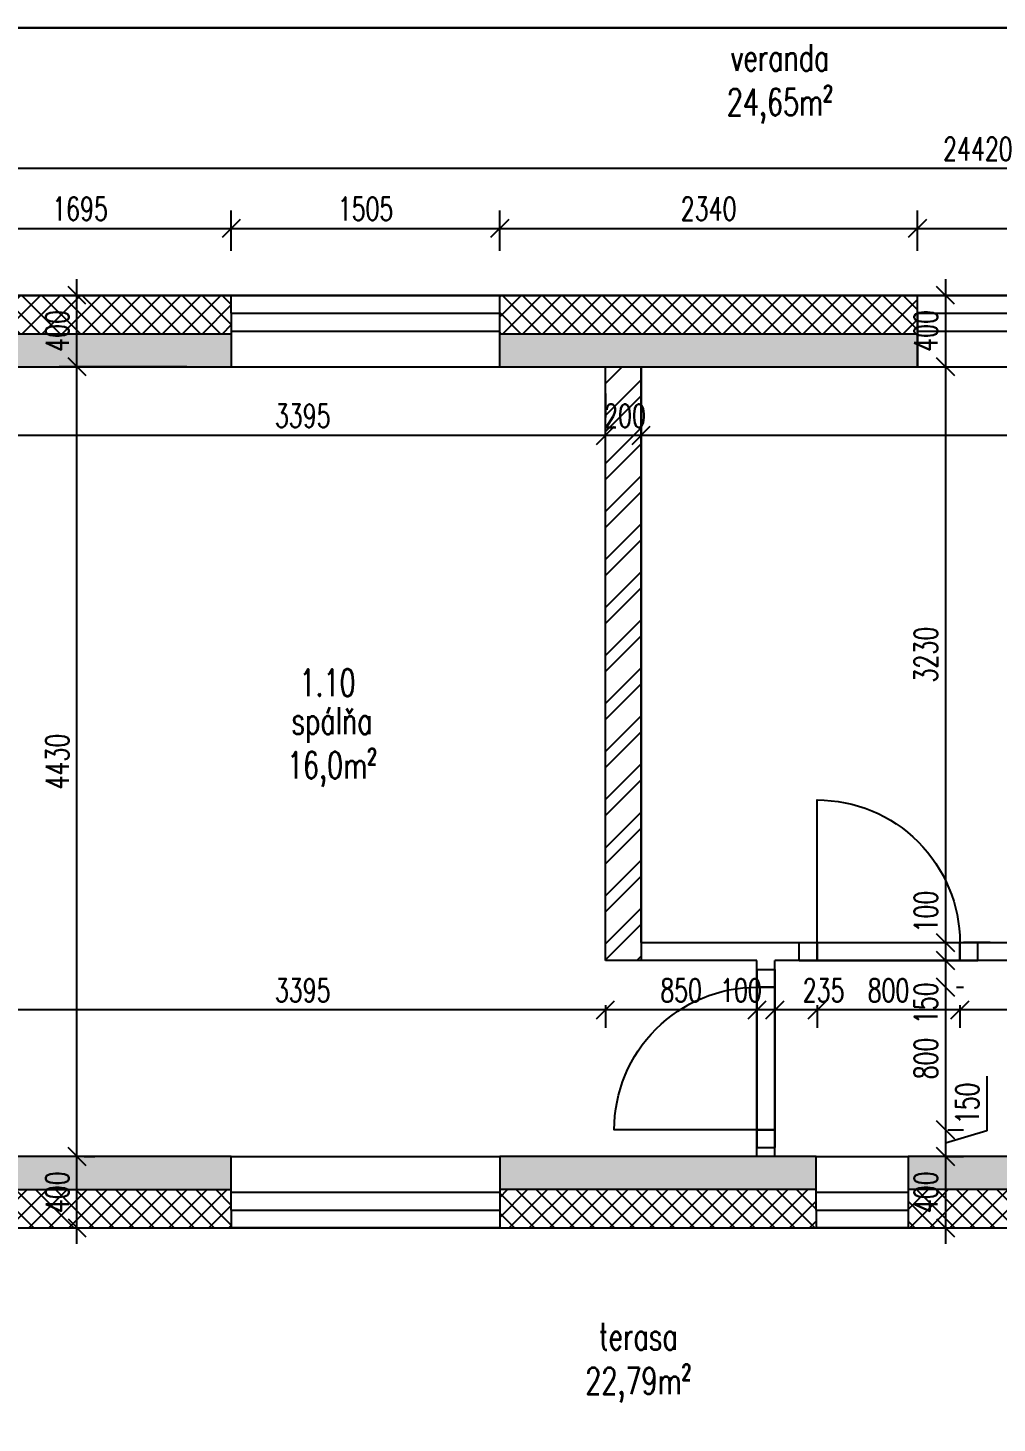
# Model space of a CAD drawing. Header units: millimetres. Extents: x 462666 to 1244237, y 2328025 to 3795663.
# Drawn here: x 1074188 to 1079621, y 2839626 to 2847452 of the extents above; entities that cross this region are included whole.
import ezdxf
from ezdxf.enums import TextEntityAlignment as Align

# ---------------------------------------------------------------- set-up
doc = ezdxf.new("R2010")
doc.units = ezdxf.units.MM
for name, color, linetype in [('DIM_100', 64, 'Continuous'), ('DVE_REZ', 1, 'Continuous'), ('KOTY', 96, 'Continuous'), ('MUR-POH', 64, 'Continuous'), ('MUR_POH', 64, 'Continuous'), ('MUR_REZ', 3, 'Continuous'), ('NAB_ZAR', 14, 'Continuous'), ('PLO_LIN', 6, 'Continuous'), ('POP_100', 8, 'Continuous'), ('SAN-POH', 151, 'Continuous')]:
    doc.layers.add(name, color=color, linetype=linetype)
doc.styles.add('ROMANS', font='arial.ttf', dxfattribs={"width": 0.85})
doc.styles.add('SIMPLEX', font='SIMPLEX.SHX', dxfattribs={"width": 0.7})
doc.dimstyles.new('PAJO1-studia', dxfattribs={"dimtxt": 160, "dimasz": 100, "dimexe": 100, "dimexo": 250, "dimgap": 45, "dimtad": 1, "dimdec": 0, "dimrnd": 5, "dimtxsty": 'ROMANS', "dimblk": 'OBLIQUE', "dimcen": 200, "dimdle": 90, "dimadec": 0, "dimazin": 0, "dimtfac": 1, "dimtdec": 0, "dimtmove": 1, "dimatfit": 3, "dimfxl": 1, "dimarcsym": 0})

# ---------------------------------------------------------------- blocks, each defined once
blk = doc.blocks.new('_OBLIQUE')
at = {"color": 0, "linetype": 'ByBlock'}
blk.add_line((-0.5, -0.5), (0.5, 0.5), dxfattribs=at)
blk = doc.blocks.new('*D162')
at = {"layer": 'Defpoints', "color": 0}
for p in [(1075328.5, 2846327.3), (1073632.1, 2845951.6), (1075328.5, 2845951.6)]:
    blk.add_point(p, dxfattribs=at)
at = {"layer": 'KOTY', "color": 0, "lineweight": -2}
for p, q in [((1073632.1, 2846201.6), (1073632.1, 2846427.3)), ((1075328.5, 2846201.6), (1075328.5, 2846427.3)), ((1073542.1, 2846327.3), (1075418.5, 2846327.3))]:
    blk.add_line(p, q, dxfattribs=at)
at = {"layer": 'KOTY', "color": 0, "lineweight": -2, "xscale": 100, "yscale": 100, "zscale": 100, "rotation": 180}
blk.add_blockref('_OBLIQUE', (1073632.1, 2846327.3), dxfattribs=at)
at = {"layer": 'KOTY', "color": 0, "lineweight": -2, "xscale": 100, "yscale": 100, "zscale": 100}
blk.add_blockref('_OBLIQUE', (1075328.5, 2846327.3), dxfattribs=at)
at = {"layer": 'KOTY', "color": 0, "insert": (1074480.3, 2846437.3), "char_height": 130, "attachment_point": 5, "style": 'SIMPLEX'}
blk.add_mtext('1695', dxfattribs=at)
blk = doc.blocks.new('*D161')
at = {"layer": 'Defpoints', "color": 0}
for p in [(1076833.3, 2846327.3), (1075328.5, 2845951.6), (1076833.3, 2845951.6)]:
    blk.add_point(p, dxfattribs=at)
at = {"layer": 'KOTY', "color": 0, "lineweight": -2}
for p, q in [((1075328.5, 2846201.6), (1075328.5, 2846427.3)), ((1076833.3, 2846201.6), (1076833.3, 2846427.3)), ((1075238.5, 2846327.3), (1076923.3, 2846327.3))]:
    blk.add_line(p, q, dxfattribs=at)
at = {"layer": 'KOTY', "color": 0, "lineweight": -2, "xscale": 100, "yscale": 100, "zscale": 100, "rotation": 180}
blk.add_blockref('_OBLIQUE', (1075328.5, 2846327.3), dxfattribs=at)
at = {"layer": 'KOTY', "color": 0, "lineweight": -2, "xscale": 100, "yscale": 100, "zscale": 100}
blk.add_blockref('_OBLIQUE', (1076833.3, 2846327.3), dxfattribs=at)
at = {"layer": 'KOTY', "color": 0, "insert": (1076080.9, 2846437.3), "char_height": 130, "attachment_point": 5, "style": 'SIMPLEX'}
blk.add_mtext('1505', dxfattribs=at)
blk = doc.blocks.new('*D160')
at = {"layer": 'Defpoints', "color": 0}
for p in [(1079175.2, 2846327.3), (1076833.3, 2845951.6), (1079175.2, 2845951.6)]:
    blk.add_point(p, dxfattribs=at)
at = {"layer": 'KOTY', "color": 0, "lineweight": -2}
for p, q in [((1076833.3, 2846201.6), (1076833.3, 2846427.3)), ((1079175.2, 2846201.6), (1079175.2, 2846427.3)), ((1076743.3, 2846327.3), (1079265.2, 2846327.3))]:
    blk.add_line(p, q, dxfattribs=at)
at = {"layer": 'KOTY', "color": 0, "lineweight": -2, "xscale": 100, "yscale": 100, "zscale": 100, "rotation": 180}
blk.add_blockref('_OBLIQUE', (1076833.3, 2846327.3), dxfattribs=at)
at = {"layer": 'KOTY', "color": 0, "lineweight": -2, "xscale": 100, "yscale": 100, "zscale": 100}
blk.add_blockref('_OBLIQUE', (1079175.2, 2846327.3), dxfattribs=at)
at = {"layer": 'KOTY', "color": 0, "insert": (1078004.3, 2846437.3), "char_height": 130, "attachment_point": 5, "style": 'SIMPLEX'}
blk.add_mtext('2340', dxfattribs=at)
blk = doc.blocks.new('*D159')
at = {"layer": 'Defpoints', "color": 0}
for p in [(1080675.2, 2846327.3), (1079175.2, 2845951.6), (1080675.2, 2845951.6)]:
    blk.add_point(p, dxfattribs=at)
at = {"layer": 'KOTY', "color": 0, "lineweight": -2}
for p, q in [((1079175.2, 2846201.6), (1079175.2, 2846427.3)), ((1080675.2, 2846201.6), (1080675.2, 2846427.3)), ((1079085.2, 2846327.3), (1080765.2, 2846327.3))]:
    blk.add_line(p, q, dxfattribs=at)
at = {"layer": 'KOTY', "color": 0, "lineweight": -2, "xscale": 100, "yscale": 100, "zscale": 100, "rotation": 180}
blk.add_blockref('_OBLIQUE', (1079175.2, 2846327.3), dxfattribs=at)
at = {"layer": 'KOTY', "color": 0, "lineweight": -2, "xscale": 100, "yscale": 100, "zscale": 100}
blk.add_blockref('_OBLIQUE', (1080675.2, 2846327.3), dxfattribs=at)
at = {"layer": 'KOTY', "color": 0, "insert": (1079925.2, 2846437.3), "char_height": 130, "attachment_point": 5, "style": 'SIMPLEX'}
blk.add_mtext('1500', dxfattribs=at)
blk = doc.blocks.new('*D149')
at = {"layer": 'Defpoints', "color": 0}
for p in [(1067302.7, 2846663.2), (1067302.7, 2845951.6), (1091725.2, 2845951.6)]:
    blk.add_point(p, dxfattribs=at)
at = {"layer": 'KOTY', "color": 0, "lineweight": -2}
for p, q in [((1067302.7, 2846201.6), (1067302.7, 2846763.2)), ((1091725.2, 2846201.6), (1091725.2, 2846763.2)), ((1091815.2, 2846663.2), (1067212.7, 2846663.2))]:
    blk.add_line(p, q, dxfattribs=at)
at = {"layer": 'KOTY', "color": 0, "lineweight": -2, "xscale": 100, "yscale": 100, "zscale": 100, "rotation": 180}
blk.add_blockref('_OBLIQUE', (1067302.7, 2846663.2), dxfattribs=at)
at = {"layer": 'KOTY', "color": 0, "lineweight": -2, "xscale": 100, "yscale": 100, "zscale": 100}
blk.add_blockref('_OBLIQUE', (1091725.2, 2846663.2), dxfattribs=at)
at = {"layer": 'KOTY', "color": 0, "insert": (1079514, 2846773.2), "char_height": 130, "attachment_point": 5, "style": 'SIMPLEX'}
blk.add_mtext('24420', dxfattribs=at)
blk = doc.blocks.new('*D128')
at = {"layer": 'Defpoints', "color": 0}
for p in [(1077625.2, 2845165.9), (1077625.2, 2845151.6), (1082075.2, 2845151.6)]:
    blk.add_point(p, dxfattribs=at)
at = {"layer": 'KOTY', "color": 0, "lineweight": -2}
for p, q in [((1077625.2, 2845401.6), (1077625.2, 2845265.9)), ((1082075.2, 2845401.6), (1082075.2, 2845265.9)), ((1082165.2, 2845165.9), (1077535.2, 2845165.9))]:
    blk.add_line(p, q, dxfattribs=at)
at = {"layer": 'KOTY', "color": 0, "lineweight": -2, "xscale": 100, "yscale": 100, "zscale": 100, "rotation": 180}
blk.add_blockref('_OBLIQUE', (1077625.2, 2845165.9), dxfattribs=at)
at = {"layer": 'KOTY', "color": 0, "lineweight": -2, "xscale": 100, "yscale": 100, "zscale": 100}
blk.add_blockref('_OBLIQUE', (1082075.2, 2845165.9), dxfattribs=at)
at = {"layer": 'KOTY', "color": 0, "insert": (1079850.2, 2845275.9), "char_height": 130, "attachment_point": 5, "style": 'SIMPLEX'}
blk.add_mtext('4450', dxfattribs=at)
blk = doc.blocks.new('*D127')
at = {"layer": 'Defpoints', "color": 0}
for p in [(1077425.2, 2845165.9), (1077425.2, 2845151.6), (1077625.2, 2845151.6)]:
    blk.add_point(p, dxfattribs=at)
at = {"layer": 'KOTY', "color": 0, "lineweight": -2}
for p, q in [((1077425.2, 2845401.6), (1077425.2, 2845265.9)), ((1077625.2, 2845401.6), (1077625.2, 2845265.9)), ((1077715.2, 2845165.9), (1077335.2, 2845165.9))]:
    blk.add_line(p, q, dxfattribs=at)
at = {"layer": 'KOTY', "color": 0, "lineweight": -2, "xscale": 100, "yscale": 100, "zscale": 100, "rotation": 180}
blk.add_blockref('_OBLIQUE', (1077425.2, 2845165.9), dxfattribs=at)
at = {"layer": 'KOTY', "color": 0, "lineweight": -2, "xscale": 100, "yscale": 100, "zscale": 100}
blk.add_blockref('_OBLIQUE', (1077625.2, 2845165.9), dxfattribs=at)
at = {"layer": 'KOTY', "color": 0, "insert": (1077535.2, 2845275.9), "char_height": 130, "attachment_point": 5, "style": 'SIMPLEX'}
blk.add_mtext('200', dxfattribs=at)
blk = doc.blocks.new('*D126')
at = {"layer": 'Defpoints', "color": 0}
for p in [(1074032.1, 2845165.9), (1074032.1, 2845151.6), (1077425.2, 2845151.6)]:
    blk.add_point(p, dxfattribs=at)
at = {"layer": 'KOTY', "color": 0, "lineweight": -2}
for p, q in [((1074032.1, 2845401.6), (1074032.1, 2845265.9)), ((1077425.2, 2845401.6), (1077425.2, 2845265.9)), ((1077515.2, 2845165.9), (1073942.1, 2845165.9))]:
    blk.add_line(p, q, dxfattribs=at)
at = {"layer": 'KOTY', "color": 0, "lineweight": -2, "xscale": 100, "yscale": 100, "zscale": 100, "rotation": 180}
blk.add_blockref('_OBLIQUE', (1074032.1, 2845165.9), dxfattribs=at)
at = {"layer": 'KOTY', "color": 0, "lineweight": -2, "xscale": 100, "yscale": 100, "zscale": 100}
blk.add_blockref('_OBLIQUE', (1077425.2, 2845165.9), dxfattribs=at)
at = {"layer": 'KOTY', "color": 0, "insert": (1075728.7, 2845275.9), "char_height": 130, "attachment_point": 5, "style": 'SIMPLEX'}
blk.add_mtext('3395', dxfattribs=at)
blk = doc.blocks.new('*D113')
at = {"layer": 'Defpoints', "color": 0}
for p in [(1074254.2, 2841121.3), (1074462.9, 2841121.3), (1074254.2, 2840721.3)]:
    blk.add_point(p, dxfattribs=at)
at = {"layer": 'KOTY', "color": 0, "lineweight": -2}
for p, q in [((1074462.9, 2840631.3), (1074462.9, 2841211.3)), ((1074504.2, 2841121.3), (1074562.9, 2841121.3)), ((1074504.2, 2840721.3), (1074562.9, 2840721.3))]:
    blk.add_line(p, q, dxfattribs=at)
at = {"layer": 'KOTY', "color": 0, "lineweight": -2, "xscale": 100, "yscale": 100, "zscale": 100}
for p, rotation in [((1074462.9, 2841121.3), 90), ((1074462.9, 2840721.3), 270)]:
    blk.add_blockref('_OBLIQUE', p, dxfattribs=dict(at, rotation=rotation))
at = {"layer": 'KOTY', "color": 0, "insert": (1074352.9, 2840921.3), "char_height": 130, "attachment_point": 5, "rotation": 90, "style": 'SIMPLEX'}
blk.add_mtext('400', dxfattribs=at)
blk = doc.blocks.new('*D112')
at = {"layer": 'Defpoints', "color": 0}
for p in [(1074462.9, 2845551.6), (1075328.5, 2845551.6), (1074254.2, 2841121.3)]:
    blk.add_point(p, dxfattribs=at)
at = {"layer": 'KOTY', "color": 0, "lineweight": -2}
for p, q in [((1074462.9, 2841031.3), (1074462.9, 2845641.6)), ((1075078.5, 2845551.6), (1074362.9, 2845551.6)), ((1074504.2, 2841121.3), (1074562.9, 2841121.3))]:
    blk.add_line(p, q, dxfattribs=at)
at = {"layer": 'KOTY', "color": 0, "lineweight": -2, "xscale": 100, "yscale": 100, "zscale": 100}
for p, rotation in [((1074462.9, 2845551.6), 90), ((1074462.9, 2841121.3), 270)]:
    blk.add_blockref('_OBLIQUE', p, dxfattribs=dict(at, rotation=rotation))
at = {"layer": 'KOTY', "color": 0, "insert": (1074352.9, 2843336.5), "char_height": 130, "attachment_point": 5, "rotation": 90, "style": 'SIMPLEX'}
blk.add_mtext('4430', dxfattribs=at)
blk = doc.blocks.new('*D111')
at = {"layer": 'Defpoints', "color": 0}
for p in [(1074462.9, 2845951.6), (1075392.9, 2845951.6), (1075328.5, 2845551.6)]:
    blk.add_point(p, dxfattribs=at)
at = {"layer": 'KOTY', "color": 0, "lineweight": -2}
for p, q in [((1074462.9, 2845461.6), (1074462.9, 2846041.6)), ((1075142.9, 2845951.6), (1074362.9, 2845951.6)), ((1075078.5, 2845551.6), (1074362.9, 2845551.6))]:
    blk.add_line(p, q, dxfattribs=at)
at = {"layer": 'KOTY', "color": 0, "lineweight": -2, "xscale": 100, "yscale": 100, "zscale": 100}
for p, rotation in [((1074462.9, 2845951.6), 90), ((1074462.9, 2845551.6), 270)]:
    blk.add_blockref('_OBLIQUE', p, dxfattribs=dict(at, rotation=rotation))
at = {"layer": 'KOTY', "color": 0, "insert": (1074352.9, 2845751.6), "char_height": 130, "attachment_point": 5, "rotation": 90, "style": 'SIMPLEX'}
blk.add_mtext('400', dxfattribs=at)
blk = doc.blocks.new('*D246')
at = {"layer": 'Defpoints', "color": 0}
for p in [(1078773.6, 2845951.6), (1078773.6, 2845551.6), (1079332.2, 2845551.6)]:
    blk.add_point(p, dxfattribs=at)
at = {"layer": 'KOTY', "color": 0, "lineweight": -2}
for p, q in [((1079332.2, 2846041.6), (1079332.2, 2845461.6)), ((1079023.6, 2845951.6), (1079432.2, 2845951.6)), ((1079023.6, 2845551.6), (1079432.2, 2845551.6))]:
    blk.add_line(p, q, dxfattribs=at)
at = {"layer": 'KOTY', "color": 0, "lineweight": -2, "xscale": 100, "yscale": 100, "zscale": 100}
for p, rotation in [((1079332.2, 2845951.6), 90), ((1079332.2, 2845551.6), 270)]:
    blk.add_blockref('_OBLIQUE', p, dxfattribs=dict(at, rotation=rotation))
at = {"layer": 'KOTY', "color": 0, "insert": (1079222.2, 2845751.6), "char_height": 130, "attachment_point": 5, "rotation": 90, "style": 'SIMPLEX'}
blk.add_mtext('400', dxfattribs=at)
blk = doc.blocks.new('*D247')
at = {"layer": 'Defpoints', "color": 0}
for p in [(1078773.6, 2845551.6), (1079332.2, 2842321.3), (1079332.2, 2842321.3)]:
    blk.add_point(p, dxfattribs=at)
at = {"layer": 'KOTY', "color": 0, "lineweight": -2}
for p, q in [((1079332.2, 2845641.6), (1079332.2, 2842231.3)), ((1079023.6, 2845551.6), (1079432.2, 2845551.6)), ((1079582.2, 2842321.3), (1079432.2, 2842321.3))]:
    blk.add_line(p, q, dxfattribs=at)
at = {"layer": 'KOTY', "color": 0, "lineweight": -2, "xscale": 100, "yscale": 100, "zscale": 100}
for p, rotation in [((1079332.2, 2845551.6), 90), ((1079332.2, 2842321.3), 270)]:
    blk.add_blockref('_OBLIQUE', p, dxfattribs=dict(at, rotation=rotation))
at = {"layer": 'KOTY', "color": 0, "insert": (1079222.2, 2843936.5), "char_height": 130, "attachment_point": 5, "rotation": 90, "style": 'SIMPLEX'}
blk.add_mtext('3230', dxfattribs=at)
blk = doc.blocks.new('*D248')
at = {"layer": 'Defpoints', "color": 0}
for p in [(1079332.2, 2842321.3), (1079332.2, 2842221.3), (1079382, 2842221.3)]:
    blk.add_point(p, dxfattribs=at)
at = {"layer": 'KOTY', "color": 0, "lineweight": -2}
for p, q in [((1079332.2, 2842411.3), (1079332.2, 2842131.3)), ((1079082.2, 2842321.3), (1079232.2, 2842321.3)), ((1079132, 2842221.3), (1079232.2, 2842221.3))]:
    blk.add_line(p, q, dxfattribs=at)
at = {"layer": 'KOTY', "color": 0, "lineweight": -2, "xscale": 100, "yscale": 100, "zscale": 100}
for p, rotation in [((1079332.2, 2842321.3), 90), ((1079332.2, 2842221.3), 270)]:
    blk.add_blockref('_OBLIQUE', p, dxfattribs=dict(at, rotation=rotation))
at = {"layer": 'KOTY', "color": 0, "insert": (1079222.2, 2842494.7), "char_height": 130, "attachment_point": 5, "rotation": 90, "style": 'SIMPLEX'}
blk.add_mtext('100', dxfattribs=at)
blk = doc.blocks.new('*D249')
at = {"layer": 'Defpoints', "color": 0}
for p in [(1079382, 2842221.3), (1079144.6, 2842071.3), (1079332.2, 2842071.3)]:
    blk.add_point(p, dxfattribs=at)
at = {"layer": 'KOTY', "color": 0, "lineweight": -2}
for p, q in [((1079332.2, 2842311.3), (1079332.2, 2841981.3)), ((1079132, 2842221.3), (1079232.2, 2842221.3)), ((1079394.6, 2842071.3), (1079432.2, 2842071.3))]:
    blk.add_line(p, q, dxfattribs=at)
at = {"layer": 'KOTY', "color": 0, "lineweight": -2, "xscale": 100, "yscale": 100, "zscale": 100}
for p, rotation in [((1079332.2, 2842221.3), 90), ((1079332.2, 2842071.3), 270)]:
    blk.add_blockref('_OBLIQUE', p, dxfattribs=dict(at, rotation=rotation))
at = {"layer": 'KOTY', "color": 0, "insert": (1079222.2, 2841981.3), "char_height": 130, "attachment_point": 5, "rotation": 90, "style": 'SIMPLEX'}
blk.add_mtext('150', dxfattribs=at)
blk = doc.blocks.new('*D250')
at = {"layer": 'Defpoints', "color": 0}
for p in [(1079144.6, 2842071.3), (1079094.6, 2841271.3), (1079332.2, 2841271.3)]:
    blk.add_point(p, dxfattribs=at)
at = {"layer": 'KOTY', "color": 0, "lineweight": -2}
for p, q in [((1079332.2, 2842161.3), (1079332.2, 2841181.3)), ((1079394.6, 2842071.3), (1079432.2, 2842071.3)), ((1079344.6, 2841271.3), (1079432.2, 2841271.3))]:
    blk.add_line(p, q, dxfattribs=at)
at = {"layer": 'KOTY', "color": 0, "lineweight": -2, "xscale": 100, "yscale": 100, "zscale": 100}
for p, rotation in [((1079332.2, 2842071.3), 90), ((1079332.2, 2841271.3), 270)]:
    blk.add_blockref('_OBLIQUE', p, dxfattribs=dict(at, rotation=rotation))
at = {"layer": 'KOTY', "color": 0, "insert": (1079222.2, 2841671.3), "char_height": 130, "attachment_point": 5, "rotation": 90, "style": 'SIMPLEX'}
blk.add_mtext('800', dxfattribs=at)
blk = doc.blocks.new('*D251')
at = {"layer": 'Defpoints', "color": 0}
for p in [(1079094.6, 2841271.3), (1079094.6, 2841121.3), (1079332.2, 2841121.3)]:
    blk.add_point(p, dxfattribs=at)
at = {"layer": 'KOTY', "color": 0, "lineweight": -2}
for p, q in [((1079564.7, 2841572.7), (1079564.7, 2841266)), ((1079332.2, 2841361.3), (1079332.2, 2841031.3)), ((1079564.7, 2841266), (1079332.2, 2841196.3)), ((1079344.6, 2841271.3), (1079432.2, 2841271.3)), ((1079344.6, 2841121.3), (1079432.2, 2841121.3))]:
    blk.add_line(p, q, dxfattribs=at)
at = {"layer": 'KOTY', "color": 0, "lineweight": -2, "xscale": 100, "yscale": 100, "zscale": 100}
for p, rotation in [((1079332.2, 2841271.3), 90), ((1079332.2, 2841121.3), 270)]:
    blk.add_blockref('_OBLIQUE', p, dxfattribs=dict(at, rotation=rotation))
at = {"layer": 'KOTY', "color": 0, "insert": (1079454.7, 2841419.4), "char_height": 130, "attachment_point": 5, "rotation": 90, "style": 'SIMPLEX'}
blk.add_mtext('150', dxfattribs=at)
blk = doc.blocks.new('*D252')
at = {"layer": 'Defpoints', "color": 0}
for p in [(1079094.6, 2841121.3), (1079094.6, 2840721.3), (1079332.2, 2840721.3)]:
    blk.add_point(p, dxfattribs=at)
at = {"layer": 'KOTY', "color": 0, "lineweight": -2}
for p, q in [((1079332.2, 2841211.3), (1079332.2, 2840631.3)), ((1079344.6, 2841121.3), (1079432.2, 2841121.3)), ((1079344.6, 2840721.3), (1079432.2, 2840721.3))]:
    blk.add_line(p, q, dxfattribs=at)
at = {"layer": 'KOTY', "color": 0, "lineweight": -2, "xscale": 100, "yscale": 100, "zscale": 100}
for p, rotation in [((1079332.2, 2841121.3), 90), ((1079332.2, 2840721.3), 270)]:
    blk.add_blockref('_OBLIQUE', p, dxfattribs=dict(at, rotation=rotation))
at = {"layer": 'KOTY', "color": 0, "insert": (1079222.2, 2840921.3), "char_height": 130, "attachment_point": 5, "rotation": 90, "style": 'SIMPLEX'}
blk.add_mtext('400', dxfattribs=at)
blk = doc.blocks.new('*D255')
at = {"layer": 'Defpoints', "color": 0}
for p in [(1079412.6, 2842221.3), (1082975.2, 2842221.3), (1079412.6, 2841943.5)]:
    blk.add_point(p, dxfattribs=at)
at = {"layer": 'KOTY', "color": 0, "lineweight": -2}
for p, q in [((1079412.6, 2841971.3), (1079412.6, 2841843.5)), ((1082975.2, 2841971.3), (1082975.2, 2841843.5)), ((1083065.2, 2841943.5), (1079322.6, 2841943.5))]:
    blk.add_line(p, q, dxfattribs=at)
at = {"layer": 'KOTY', "color": 0, "lineweight": -2, "xscale": 100, "yscale": 100, "zscale": 100, "rotation": 180}
blk.add_blockref('_OBLIQUE', (1079412.6, 2841943.5), dxfattribs=at)
at = {"layer": 'KOTY', "color": 0, "lineweight": -2, "xscale": 100, "yscale": 100, "zscale": 100}
blk.add_blockref('_OBLIQUE', (1082975.2, 2841943.5), dxfattribs=at)
at = {"layer": 'KOTY', "color": 0, "insert": (1081193.9, 2842053.5), "char_height": 130, "attachment_point": 5, "style": 'SIMPLEX'}
blk.add_mtext('3565', dxfattribs=at)
blk = doc.blocks.new('*D256')
at = {"layer": 'Defpoints', "color": 0}
for p in [(1078612.6, 2842221.3), (1079412.6, 2842221.3), (1078612.6, 2841943.5)]:
    blk.add_point(p, dxfattribs=at)
at = {"layer": 'KOTY', "color": 0, "lineweight": -2}
for p, q in [((1078612.6, 2841971.3), (1078612.6, 2841843.5)), ((1079412.6, 2841971.3), (1079412.6, 2841843.5)), ((1079502.6, 2841943.5), (1078522.6, 2841943.5))]:
    blk.add_line(p, q, dxfattribs=at)
at = {"layer": 'KOTY', "color": 0, "lineweight": -2, "xscale": 100, "yscale": 100, "zscale": 100, "rotation": 180}
blk.add_blockref('_OBLIQUE', (1078612.6, 2841943.5), dxfattribs=at)
at = {"layer": 'KOTY', "color": 0, "lineweight": -2, "xscale": 100, "yscale": 100, "zscale": 100}
blk.add_blockref('_OBLIQUE', (1079412.6, 2841943.5), dxfattribs=at)
at = {"layer": 'KOTY', "color": 0, "insert": (1079012.6, 2842053.5), "char_height": 130, "attachment_point": 5, "style": 'SIMPLEX'}
blk.add_mtext('800', dxfattribs=at)
blk = doc.blocks.new('*D257')
at = {"layer": 'Defpoints', "color": 0}
for p in [(1078612.6, 2842221.3), (1078375.2, 2842071.3), (1078375.2, 2841943.5)]:
    blk.add_point(p, dxfattribs=at)
at = {"layer": 'KOTY', "color": 0, "lineweight": -2}
for p, q in [((1078612.6, 2841971.3), (1078612.6, 2841843.5)), ((1078702.6, 2841943.5), (1078285.2, 2841943.5)), ((1078375.2, 2841821.3), (1078375.2, 2841843.5))]:
    blk.add_line(p, q, dxfattribs=at)
at = {"layer": 'KOTY', "color": 0, "lineweight": -2, "xscale": 100, "yscale": 100, "zscale": 100, "rotation": 180}
blk.add_blockref('_OBLIQUE', (1078375.2, 2841943.5), dxfattribs=at)
at = {"layer": 'KOTY', "color": 0, "lineweight": -2, "xscale": 100, "yscale": 100, "zscale": 100}
blk.add_blockref('_OBLIQUE', (1078612.6, 2841943.5), dxfattribs=at)
at = {"layer": 'KOTY', "color": 0, "insert": (1078648.9, 2842053.5), "char_height": 130, "attachment_point": 5, "style": 'SIMPLEX'}
blk.add_mtext('235', dxfattribs=at)
blk = doc.blocks.new('*D258')
at = {"layer": 'Defpoints', "color": 0}
for p in [(1078275.2, 2842071.3), (1078375.2, 2842071.3), (1078275.2, 2841943.5)]:
    blk.add_point(p, dxfattribs=at)
at = {"layer": 'KOTY', "color": 0, "lineweight": -2}
for p, q in [((1078465.2, 2841943.5), (1078185.2, 2841943.5)), ((1078275.2, 2841821.3), (1078275.2, 2841843.5)), ((1078375.2, 2841821.3), (1078375.2, 2841843.5))]:
    blk.add_line(p, q, dxfattribs=at)
at = {"layer": 'KOTY', "color": 0, "lineweight": -2, "xscale": 100, "yscale": 100, "zscale": 100, "rotation": 180}
blk.add_blockref('_OBLIQUE', (1078275.2, 2841943.5), dxfattribs=at)
at = {"layer": 'KOTY', "color": 0, "lineweight": -2, "xscale": 100, "yscale": 100, "zscale": 100}
blk.add_blockref('_OBLIQUE', (1078375.2, 2841943.5), dxfattribs=at)
at = {"layer": 'KOTY', "color": 0, "insert": (1078185.2, 2842053.5), "char_height": 130, "attachment_point": 5, "style": 'SIMPLEX'}
blk.add_mtext('100', dxfattribs=at)
blk = doc.blocks.new('*D259')
at = {"layer": 'Defpoints', "color": 0}
for p in [(1077425.2, 2842221.3), (1078275.2, 2842071.3), (1077425.2, 2841943.5)]:
    blk.add_point(p, dxfattribs=at)
at = {"layer": 'KOTY', "color": 0, "lineweight": -2}
for p, q in [((1077425.2, 2841971.3), (1077425.2, 2841843.5)), ((1078365.2, 2841943.5), (1077335.2, 2841943.5)), ((1078275.2, 2841821.3), (1078275.2, 2841843.5))]:
    blk.add_line(p, q, dxfattribs=at)
at = {"layer": 'KOTY', "color": 0, "lineweight": -2, "xscale": 100, "yscale": 100, "zscale": 100, "rotation": 180}
blk.add_blockref('_OBLIQUE', (1077425.2, 2841943.5), dxfattribs=at)
at = {"layer": 'KOTY', "color": 0, "lineweight": -2, "xscale": 100, "yscale": 100, "zscale": 100}
blk.add_blockref('_OBLIQUE', (1078275.2, 2841943.5), dxfattribs=at)
at = {"layer": 'KOTY', "color": 0, "insert": (1077850.2, 2842053.5), "char_height": 130, "attachment_point": 5, "style": 'SIMPLEX'}
blk.add_mtext('850', dxfattribs=at)
blk = doc.blocks.new('*D260')
at = {"layer": 'Defpoints', "color": 0}
for p in [(1074032.1, 2842221.3), (1077425.2, 2842221.3), (1074032.1, 2841943.5)]:
    blk.add_point(p, dxfattribs=at)
at = {"layer": 'KOTY', "color": 0, "lineweight": -2}
for p, q in [((1074032.1, 2841971.3), (1074032.1, 2841843.5)), ((1077425.2, 2841971.3), (1077425.2, 2841843.5)), ((1077515.2, 2841943.5), (1073942.1, 2841943.5))]:
    blk.add_line(p, q, dxfattribs=at)
at = {"layer": 'KOTY', "color": 0, "lineweight": -2, "xscale": 100, "yscale": 100, "zscale": 100, "rotation": 180}
blk.add_blockref('_OBLIQUE', (1074032.1, 2841943.5), dxfattribs=at)
at = {"layer": 'KOTY', "color": 0, "lineweight": -2, "xscale": 100, "yscale": 100, "zscale": 100}
blk.add_blockref('_OBLIQUE', (1077425.2, 2841943.5), dxfattribs=at)
at = {"layer": 'KOTY', "color": 0, "insert": (1075728.7, 2842053.5), "char_height": 130, "attachment_point": 5, "style": 'SIMPLEX'}
blk.add_mtext('3395', dxfattribs=at)

msp = doc.modelspace()

# ---------------------------------------------------------------- hatches: boundary and pattern name
at = {"layer": 'PLO_LIN'}
h = msp.add_hatch(dxfattribs=at)
h.set_pattern_fill('NET', color=252, scale=25, angle=45, style=0)
h.paths.add_polyline_path([(1068502.7, 2845736.6), (1068502.7, 2845851.6), (1068502.7, 2845951.6), (1067302.7, 2845951.6), (1067302.7, 2840721.3), (1068502.7, 2840721.3), (1068502.7, 2840821.3), (1068502.7, 2840936.3), (1067517.7, 2840936.3), (1067517.7, 2845736.6)])
h.paths.add_polyline_path([(1071423.9, 2845851.6), (1071423.9, 2845951.6), (1070007.5, 2845951.6), (1070007.5, 2845851.6), (1070007.5, 2845736.6), (1071373.9, 2845736.6), (1071373.9, 2845851.6)])
h.paths.add_polyline_path([(1073116.5, 2845851.6), (1073116.5, 2845951.6), (1072323.9, 2845951.6), (1072323.9, 2845851.6), (1072373.9, 2845851.6), (1072373.9, 2845736.6), (1073116.5, 2845736.6)])
h.paths.add_polyline_path([(1075328.5, 2845851.6), (1075328.5, 2845951.6), (1073632.1, 2845951.6), (1073632.1, 2845851.6), (1073632.1, 2845736.6), (1075328.5, 2845736.6)])
h.paths.add_polyline_path([(1079175.2, 2845851.6), (1079175.2, 2845951.6), (1076833.3, 2845951.6), (1076833.3, 2845851.6), (1076833.3, 2845736.6), (1079175.2, 2845736.6)])
h.paths.add_polyline_path([(1079319.7, 2845602.1), (1079124.7, 2845602.1), (1079124.7, 2845901.1), (1079319.7, 2845901.1)], flags=9)
h.paths.add_polyline_path([(1082275.2, 2845736.6), (1082275.2, 2845851.6), (1082275.2, 2845951.6), (1080675.2, 2845951.6), (1080675.2, 2845851.6), (1080675.2, 2845736.6)])
h.paths.add_polyline_path([(1084575.2, 2845551.6), (1084575.2, 2845951.6), (1083675.2, 2845951.6), (1083675.2, 2845851.6), (1083675.2, 2845736.6), (1084360.2, 2845736.6), (1084360.2, 2845551.6)])
h.paths.add_polyline_path([(1086509.6, 2845736.6), (1086509.6, 2845851.6), (1086509.6, 2845951.6), (1085875.2, 2845951.6), (1085775.2, 2845951.6), (1085775.2, 2845551.6), (1085875.2, 2845551.6), (1085975.2, 2845551.6), (1085990.2, 2845551.6), (1085990.2, 2845736.6)])
h.paths.add_polyline_path([(1089224.6, 2845736.6), (1089224.6, 2845851.6), (1089224.6, 2845951.6), (1087025.2, 2845951.6), (1087025.2, 2845851.6), (1087025.2, 2845736.6)])
h.paths.add_polyline_path([(1091725.2, 2844835.1), (1091725.2, 2845951.6), (1090125.2, 2845951.6), (1090125.2, 2845851.6), (1090125.2, 2845736.6), (1091510.2, 2845736.6), (1091510.2, 2844835.1), (1091625.2, 2844835.1)])
h.paths.add_polyline_path([(1091725.2, 2842555), (1091725.2, 2843751.6), (1091725.2, 2843835.1), (1091625.2, 2843835.1), (1091510.2, 2843835.1), (1091510.2, 2842555), (1091625.2, 2842555)])
h.paths.add_polyline_path([(1091725.2, 2840036.5), (1091725.2, 2841555), (1091625.2, 2841555), (1091510.2, 2841555), (1091510.2, 2840036.5), (1091625.2, 2840036.5)])
h.paths.add_polyline_path([(1091350.7, 2840180), (1091350.7, 2840375), (1091649.7, 2840375), (1091649.7, 2840180)], flags=9)
h.paths.add_polyline_path([(1091725.2, 2838122.3), (1091725.2, 2839036.5), (1091625.2, 2839036.5), (1091510.2, 2839036.5), (1091510.2, 2838336.3), (1088582.2, 2838336.3), (1088582.2, 2838122)])
h.paths.add_polyline_path([(1086175.2, 2838121.7), (1086175.2, 2838336.3), (1085990.2, 2838336.3), (1085990.2, 2839271.3), (1085875.2, 2839271.3), (1085775.2, 2839271.3), (1085775.2, 2838121.6)])
h.paths.add_polyline_path([(1085990.2, 2840721.3), (1085990.2, 2840936.3), (1085775.2, 2840936.3), (1085775.2, 2840821.3), (1085775.2, 2840721.3), (1085875.2, 2840721.3)])
h.paths.add_polyline_path([(1084775.2, 2840721.3), (1084775.2, 2840821.3), (1084775.2, 2840936.3), (1081914.6, 2840936.3), (1081914.6, 2840821.3), (1081914.6, 2840721.3), (1082725.2, 2840721.3), (1082727.1, 2840721.3), (1082825.2, 2840721.3)])
h.paths.add_polyline_path([(1083365.3, 2840771.8), (1083170.3, 2840771.8), (1083170.3, 2841070.8), (1083365.3, 2841070.8)], flags=9)
h.paths.add_polyline_path([(1084446.2, 2840771.8), (1084251.2, 2840771.8), (1084251.2, 2841070.8), (1084446.2, 2841070.8)], flags=9)
h.paths.add_polyline_path([(1080714.6, 2840821.3), (1080714.6, 2840936.3), (1079123, 2840936.3), (1079123, 2840821.3), (1079123, 2840721.3), (1080714.6, 2840721.3)])
h.paths.add_polyline_path([(1079319.7, 2840771.8), (1079124.7, 2840771.8), (1079124.7, 2841070.8), (1079319.7, 2841070.8)], flags=9)
h.paths.add_polyline_path([(1078607.4, 2840721.3), (1078607.4, 2840821.3), (1078607.4, 2840936.3), (1076833.3, 2840936.3), (1076833.3, 2840821.3), (1076833.3, 2840721.3)])
h.paths.add_polyline_path([(1072032.1, 2840821.3), (1072032.1, 2840936.3), (1070007.5, 2840936.3), (1070007.5, 2840821.3), (1070007.5, 2840721.3), (1072107.1, 2840721.3), (1072107.1, 2840821.3)])
h.paths.add_polyline_path([(1071770.5, 2840771.8), (1071575.5, 2840771.8), (1071575.5, 2841070.8), (1071770.5, 2841070.8)], flags=9)
h.paths.add_polyline_path([(1074450.4, 2845602.1), (1074255.4, 2845602.1), (1074255.4, 2845901.1), (1074450.4, 2845901.1)], flags=9)
h.paths.add_polyline_path([(1074450.4, 2840771.8), (1074255.4, 2840771.8), (1074255.4, 2841070.8), (1074450.4, 2841070.8)], flags=9)
h.paths.add_polyline_path([(1073732.6, 2845178.4), (1073732.6, 2845373.4), (1074031.6, 2845373.4), (1074031.6, 2845178.4)], flags=9)
h.paths.add_polyline_path([(1073732.6, 2841956), (1073732.6, 2842151), (1074031.6, 2842151), (1074031.6, 2841956)], flags=9)
h.paths.add_polyline_path([(1067353.2, 2845178.4), (1067353.2, 2845373.4), (1067652.2, 2845373.4), (1067652.2, 2845178.4)], flags=24)
h.paths.add_polyline_path([(1067353.2, 2841956), (1067353.2, 2842151), (1067652.2, 2842151), (1067652.2, 2841956)], flags=24)
h.paths.add_polyline_path([(1074450.4, 2845602.1), (1074255.4, 2845602.1), (1074255.4, 2845901.1), (1074450.4, 2845901.1)], flags=8)
h.paths.add_polyline_path([(1084446.2, 2845602.1), (1084251.2, 2845602.1), (1084251.2, 2845901.1), (1084446.2, 2845901.1)], flags=24)
h.paths.add_polyline_path([(1091375.7, 2845178.4), (1091375.7, 2845373.4), (1091674.7, 2845373.4), (1091674.7, 2845178.4)], flags=24)
h.paths.add_polyline_path([(1091155.2, 2845602.1), (1090960.2, 2845602.1), (1090960.2, 2845901.1), (1091155.2, 2845901.1)], flags=24)
h.paths.add_polyline_path([(1091375.7, 2838826.8), (1091375.7, 2839021.8), (1091674.7, 2839021.8), (1091674.7, 2838826.8)], flags=24)
h.paths.add_polyline_path([(1091155.2, 2838171.8), (1090960.2, 2838171.8), (1090960.2, 2838470.8), (1091155.2, 2838470.8)], flags=24)
h.paths.add_polyline_path([(1091350.7, 2838757.7), (1091350.7, 2838952.7), (1091649.7, 2838952.7), (1091649.7, 2838757.7)], flags=24)
h.paths.add_polyline_path([(1085825.7, 2838826.8), (1085825.7, 2839021.8), (1086124.7, 2839021.8), (1086124.7, 2838826.8)], flags=24)
h.paths.add_polyline_path([(1074450.4, 2845602.1), (1074255.4, 2845602.1), (1074255.4, 2845901.1), (1074450.4, 2845901.1)], flags=24)
h.paths.add_polyline_path([(1074450.4, 2840771.8), (1074255.4, 2840771.8), (1074255.4, 2841070.8), (1074450.4, 2841070.8)], flags=24)
h.paths.add_polyline_path([(1073732.6, 2845178.4), (1073732.6, 2845373.4), (1074031.6, 2845373.4), (1074031.6, 2845178.4)], flags=24)
h.paths.add_polyline_path([(1073732.6, 2841956), (1073732.6, 2842151), (1074031.6, 2842151), (1074031.6, 2841956)], flags=24)
h = msp.add_hatch(dxfattribs=at)
h.set_pattern_fill('NET', color=252, scale=25, angle=45, style=0)
h.paths.add_polyline_path([(1075328.5, 2840821.3), (1075328.5, 2840936.3), (1073032.1, 2840936.3), (1073032.1, 2840821.3), (1072957.1, 2840821.3, -0.029489), (1072951.2, 2840721.3), (1075328.5, 2840721.3)])
h.paths.add_polyline_path([(1074450.4, 2840771.8), (1074255.4, 2840771.8), (1074255.4, 2841070.8), (1074450.4, 2841070.8)], flags=9)
at = {"layer": 'POP_100'}
h = msp.add_hatch(dxfattribs=at)
h.set_pattern_fill('ANSI35', color=8, scale=25, style=0)
h.paths.add_polyline_path([(1068502.7, 2840936.3), (1068502.7, 2841121.3), (1067702.7, 2841121.3), (1067702.7, 2845551.6), (1068502.7, 2845551.6), (1068502.7, 2845736.6), (1067517.7, 2845736.6), (1067517.7, 2840936.3)])
h.paths.add_polyline_path([(1067353.2, 2845178.4), (1067353.2, 2845373.4), (1067652.2, 2845373.4), (1067652.2, 2845178.4)], flags=9)
h.paths.add_polyline_path([(1067353.2, 2841956), (1067353.2, 2842151), (1067652.2, 2842151), (1067652.2, 2841956)], flags=9)
h.paths.add_polyline_path([(1071373.9, 2845551.6), (1071373.9, 2845651.6), (1071373.9, 2845736.6), (1070007.5, 2845736.6), (1070007.5, 2845551.6)])
h.paths.add_polyline_path([(1073116.5, 2845551.6), (1073116.5, 2845736.6), (1072373.9, 2845736.6), (1072373.9, 2845551.6)])
h.paths.add_polyline_path([(1075328.5, 2845551.6), (1075328.5, 2845736.6), (1073632.1, 2845736.6), (1073632.1, 2845551.6), (1073732.1, 2845551.6), (1074032.1, 2845551.6)])
h.paths.add_polyline_path([(1074450.4, 2845602.1), (1074255.4, 2845602.1), (1074255.4, 2845901.1), (1074450.4, 2845901.1)], flags=9)
h.paths.add_polyline_path([(1079175.2, 2845551.6), (1079175.2, 2845736.6), (1076833.3, 2845736.6), (1076833.3, 2845551.6)])
h.paths.add_polyline_path([(1079319.7, 2845602.1), (1079124.7, 2845602.1), (1079124.7, 2845901.1), (1079319.7, 2845901.1)], flags=9)
h.paths.add_polyline_path([(1082275.2, 2845551.6), (1082275.2, 2845736.6), (1080675.2, 2845736.6), (1080675.2, 2845551.6)])
h.paths.add_polyline_path([(1084360.2, 2845551.6), (1084360.2, 2845736.6), (1083675.2, 2845736.6), (1083675.2, 2845551.6)])
h.paths.add_polyline_path([(1084446.2, 2845602.1), (1084251.2, 2845602.1), (1084251.2, 2845901.1), (1084446.2, 2845901.1)], flags=9)
h.paths.add_polyline_path([(1086509.6, 2845551.6), (1086509.6, 2845736.6), (1085990.2, 2845736.6), (1085990.2, 2845551.6)])
h.paths.add_polyline_path([(1089224.6, 2845551.6), (1089224.6, 2845736.6), (1087025.2, 2845736.6), (1087025.2, 2845551.6), (1088275.2, 2845551.6), (1088324.6, 2845551.6), (1088324.6, 2845551.6), (1088924.6, 2845551.6), (1088924.6, 2845551.6)])
h.paths.add_polyline_path([(1091510.2, 2844835.1), (1091510.2, 2845736.6), (1090125.2, 2845736.6), (1090125.2, 2845551.6), (1091325.2, 2845551.6), (1091325.2, 2844835.1)])
h.paths.add_polyline_path([(1091375.7, 2845178.4), (1091375.7, 2845373.4), (1091674.7, 2845373.4), (1091674.7, 2845178.4)], flags=9)
h.paths.add_polyline_path([(1091155.2, 2845602.1), (1090960.2, 2845602.1), (1090960.2, 2845901.1), (1091155.2, 2845901.1)], flags=9)
h.paths.add_polyline_path([(1091510.2, 2842555), (1091510.2, 2843835.1), (1091325.2, 2843835.1), (1091325.2, 2842555)])
h.paths.add_polyline_path([(1091510.2, 2840036.5), (1091510.2, 2841555), (1091325.2, 2841555), (1091325.2, 2840036.5)])
h.paths.add_polyline_path([(1091350.7, 2840180), (1091350.7, 2840375), (1091649.7, 2840375), (1091649.7, 2840180)], flags=9)
h.paths.add_polyline_path([(1091510.2, 2838336.3), (1091510.2, 2839036.5), (1091325.2, 2839036.5), (1091325.2, 2838521.3), (1088582.2, 2838521.3), (1088582.2, 2838336.3)])
h.paths.add_polyline_path([(1091375.7, 2838826.8), (1091375.7, 2839021.8), (1091674.7, 2839021.8), (1091674.7, 2838826.8)], flags=9)
h.paths.add_polyline_path([(1091155.2, 2838171.8), (1090960.2, 2838171.8), (1090960.2, 2838470.8), (1091155.2, 2838470.8)], flags=9)
h.paths.add_polyline_path([(1091350.7, 2838757.7), (1091350.7, 2838952.7), (1091649.7, 2838952.7), (1091649.7, 2838757.7)], flags=9)
h.paths.add_polyline_path([(1086175.2, 2838521.3), (1086175.2, 2839271.3), (1085990.2, 2839271.3), (1085990.2, 2838336.3), (1086175.2, 2838336.3)])
h.paths.add_polyline_path([(1085825.7, 2838826.8), (1085825.7, 2839021.8), (1086124.7, 2839021.8), (1086124.7, 2838826.8)], flags=9)
h.paths.add_polyline_path([(1086175.2, 2840721.3), (1086175.2, 2841121.3), (1085775.2, 2841121.3), (1085775.2, 2840936.3), (1085990.2, 2840936.3), (1085990.2, 2840721.3)])
h.paths.add_polyline_path([(1084775.2, 2840936.3), (1084775.2, 2841121.3), (1081914.6, 2841121.3), (1081914.6, 2840936.3)])
h.paths.add_polyline_path([(1083365.3, 2840771.8), (1083170.3, 2840771.8), (1083170.3, 2841070.8), (1083365.3, 2841070.8)], flags=9)
h.paths.add_polyline_path([(1084446.2, 2840771.8), (1084251.2, 2840771.8), (1084251.2, 2841070.8), (1084446.2, 2841070.8)], flags=9)
h.paths.add_polyline_path([(1080714.6, 2840936.3), (1080714.6, 2841121.3), (1079123, 2841121.3), (1079123, 2840936.3)])
h.paths.add_polyline_path([(1079319.7, 2840771.8), (1079124.7, 2840771.8), (1079124.7, 2841070.8), (1079319.7, 2841070.8)], flags=9)
h.paths.add_polyline_path([(1078607.4, 2840936.3), (1078607.4, 2841121.3), (1076833.3, 2841121.3), (1076833.3, 2840936.3)])
h.paths.add_polyline_path([(1075328.5, 2840936.3), (1075328.5, 2841121.3), (1074032.1, 2841121.3), (1073732.1, 2841121.3), (1073732.1, 2841121.3), (1073132.1, 2841121.3), (1073132.1, 2841121.3), (1073032.1, 2841121.3), (1073032.1, 2840936.3)])
h.paths.add_polyline_path([(1074450.4, 2840771.8), (1074255.4, 2840771.8), (1074255.4, 2841070.8), (1074450.4, 2841070.8)], flags=9)
h.paths.add_polyline_path([(1072032.1, 2840936.3), (1072032.1, 2841121.3), (1070007.5, 2841121.3), (1070007.5, 2840936.3)])
h.paths.add_polyline_path([(1071770.5, 2840771.8), (1071575.5, 2840771.8), (1071575.5, 2841070.8), (1071770.5, 2841070.8)], flags=9)
h = msp.add_hatch(dxfattribs=at)
h.set_pattern_fill('ANSI32', color=8, scale=20, style=0)
h.paths.add_polyline_path([(1077625.2, 2842321.3), (1077625.2, 2845551.6), (1077425.2, 2845551.6), (1077425.2, 2842221.3), (1077525.2, 2842221.3), (1077625.2, 2842221.3)])
h.paths.add_polyline_path([(1077385.7, 2845178.4), (1077385.7, 2845373.4), (1077684.7, 2845373.4), (1077684.7, 2845178.4)], flags=9)

# ---------------------------------------------------------------- linework, layer by layer
at = {"layer": 'DVE_REZ', "linetype": 'ByBlock'}
for points in [[(1078612.6, 2842321.3), (1078612.6, 2843121.3, -0.414214), (1079412.6, 2842321.3)], [(1078275.2, 2841271.3), (1077475.2, 2841271.3, -0.414214), (1078275.2, 2842071.3)]]:
    msp.add_lwpolyline(points, format="xyb", dxfattribs=at)
at = {"layer": 'MUR-POH', "color": 252}
for points in [[(1073632.1, 2847451.6), (1085475.2, 2847451.6)], [(1073632.1, 2847451.6), (1091524.7, 2847451.6)]]:
    msp.add_lwpolyline(points, dxfattribs=at)
at = {"layer": 'MUR-POH', "color": 6}
msp.add_lwpolyline([(1078275.2, 2841121.3), (1078275.2, 2841271.3)], dxfattribs=at)
at = {"layer": 'MUR_POH'}
for p, q in [((1073632.1, 2845736.6), (1075328.5, 2845736.6)), ((1076833.3, 2845736.6), (1079175.2, 2845736.6))]:
    msp.add_line(p, q, dxfattribs=at)
at = {"layer": 'MUR_POH', "flags": 128}
for points in [[(1076833.3, 2845951.6), (1075328.5, 2845951.6)], [(1080675.2, 2845951.6), (1079175.2, 2845951.6)], [(1075328.5, 2845851.6), (1076833.3, 2845851.6)], [(1079175.2, 2845851.6), (1080675.2, 2845851.6)], [(1075328.5, 2845751.6), (1076833.3, 2845751.6)], [(1079175.2, 2845751.6), (1080675.2, 2845751.6)], [(1075328.5, 2845551.6), (1076833.3, 2845551.6)], [(1079175.2, 2845551.6), (1080675.2, 2845551.6)], [(1075328.5, 2841121.3), (1076833.3, 2841121.3)], [(1078607.4, 2841121.3), (1079123, 2841121.3)], [(1073032.1, 2840936.3), (1075328.5, 2840936.3)], [(1078607.4, 2840936.3), (1076833.3, 2840936.3)], [(1080714.6, 2840936.3), (1079123, 2840936.3)], [(1076833.3, 2840721.3), (1075328.5, 2840721.3)], [(1079123, 2840721.3), (1078607.4, 2840721.3)]]:
    msp.add_lwpolyline(points, dxfattribs=at)
at = {"layer": 'MUR_REZ'}
for p, q in [((1079175.2, 2845951.6), (1076833.3, 2845951.6)), ((1078612.6, 2842221.3), (1078612.6, 2842321.3)), ((1073032.1, 2840721.3), (1075328.5, 2840721.3)), ((1076833.3, 2840721.3), (1078607.4, 2840721.3)), ((1079123, 2840721.3), (1080714.6, 2840721.3))]:
    msp.add_line(p, q, dxfattribs=at)
at = {"layer": 'MUR_REZ', "flags": 128}
for points in [[(1073632.1, 2845951.6), (1075328.5, 2845951.6)], [(1075328.5, 2845851.6), (1075328.5, 2845951.6)], [(1076833.3, 2845851.6), (1076833.3, 2845951.6)], [(1079175.2, 2845851.6), (1079175.2, 2845951.6)], [(1075328.5, 2845851.6), (1075328.5, 2845551.6)], [(1076833.3, 2845551.6), (1076833.3, 2845851.6)], [(1079175.2, 2845851.6), (1079175.2, 2845551.6)], [(1075328.5, 2841121.3), (1074032.1, 2841121.3), (1074032.1, 2845551.6), (1075328.5, 2845551.6)], [(1076833.3, 2845551.6), (1079175.2, 2845551.6)], [(1077425.2, 2842221.3), (1077425.2, 2845551.6)], [(1077625.2, 2842321.3), (1077625.2, 2845551.6)], [(1077625.2, 2845551.6), (1077625.2, 2842321.3), (1078612.6, 2842321.3)], [(1078612.6, 2842321.3), (1078612.6, 2842221.3)], [(1078612.6, 2842221.3), (1078612.6, 2842321.3)], [(1078612.6, 2842221.3), (1078612.6, 2842321.3)], [(1079412.6, 2842321.3), (1079412.6, 2842321.3)], [(1079412.6, 2842321.3), (1079412.6, 2842221.3)], [(1079412.6, 2842221.3), (1079412.6, 2842321.3)], [(1079412.6, 2842221.3), (1079412.6, 2842321.3)], [(1079412.6, 2842321.3), (1082075.2, 2842321.3)], [(1077525.2, 2842221.3), (1077425.2, 2842221.3)], [(1078275.2, 2842221.3), (1077525.2, 2842221.3)], [(1078275.2, 2842071.3), (1078275.2, 2842221.3)], [(1078375.2, 2842071.3), (1078375.2, 2842221.3)], [(1078612.6, 2842221.3), (1078375.2, 2842221.3)], [(1082975.2, 2842221.3), (1079412.6, 2842221.3)], [(1078275.2, 2842071.3), (1078375.2, 2842071.3)], [(1078275.2, 2841271.3), (1078375.2, 2841271.3)], [(1078375.2, 2841271.3), (1078275.2, 2841271.3)], [(1078275.2, 2841271.3), (1078375.2, 2841271.3)], [(1078375.2, 2841121.3), (1078375.2, 2841271.3)], [(1078375.2, 2841271.3), (1078375.2, 2841171.3)], [(1078375.2, 2841271.3), (1078375.2, 2841214.1)], [(1075328.5, 2840821.3), (1075328.5, 2841121.3)], [(1078607.4, 2841121.3), (1076833.3, 2841121.3)], [(1076833.3, 2841121.3), (1076833.3, 2840821.3)], [(1078607.4, 2840821.3), (1078607.4, 2841121.3)], [(1079123, 2841121.3), (1079123, 2840821.3)], [(1080714.6, 2841121.3), (1079123, 2841121.3)], [(1075328.5, 2840821.3), (1075328.5, 2840721.3)], [(1076833.3, 2840821.3), (1076833.3, 2840721.3)], [(1078607.4, 2840821.3), (1078607.4, 2840721.3)], [(1079123, 2840821.3), (1079123, 2840721.3)]]:
    msp.add_lwpolyline(points, dxfattribs=at)
at = {"layer": 'MUR_REZ'}
msp.add_lwpolyline([(1079175.2, 2845551.6), (1079175.2, 2845851.6)], dxfattribs=at)
at = {"layer": 'NAB_ZAR'}
for p, q in [((1078512.6, 2842221.3), (1078512.6, 2842321.3)), ((1078275.2, 2842171.3), (1078375.2, 2842171.3)), ((1078275.2, 2842071.3), (1078375.2, 2842071.3)), ((1078275.2, 2841171.3), (1078375.2, 2841171.3))]:
    msp.add_line(p, q, dxfattribs=at)
at = {"layer": 'NAB_ZAR', "flags": 128}
for points in [[(1078512.6, 2842321.3), (1078612.6, 2842321.3)], [(1078612.6, 2842321.3), (1079412.6, 2842321.3)], [(1079412.6, 2842321.3), (1079469.8, 2842321.3)], [(1079412.6, 2842321.3), (1079512.6, 2842321.3)], [(1079512.6, 2842221.3), (1079512.6, 2842321.3)], [(1078512.6, 2842221.3), (1078612.6, 2842221.3)], [(1078612.6, 2842221.3), (1079412.6, 2842221.3)], [(1079412.6, 2842221.3), (1078612.6, 2842221.3)], [(1079412.6, 2842221.3), (1079512.6, 2842221.3)], [(1078275.2, 2842171.3), (1078275.2, 2842071.3)], [(1078375.2, 2842171.3), (1078375.2, 2842071.3)], [(1078275.2, 2841271.3), (1078275.2, 2842071.3)], [(1078275.2, 2842071.3), (1078375.2, 2842071.3)], [(1078375.2, 2842071.3), (1078275.2, 2842071.3)], [(1078275.2, 2842071.3), (1078275.2, 2841271.3)], [(1078375.2, 2842071.3), (1078375.2, 2841271.3)], [(1078375.2, 2841271.3), (1078375.2, 2842071.3)], [(1078275.2, 2841271.3), (1078275.2, 2841171.3)]]:
    msp.add_lwpolyline(points, dxfattribs=at)
at = {"layer": 'PLO_LIN', "color": 1}
msp.add_lwpolyline([(1085875.2, 2845951.6), (1067302.7, 2845951.6), (1067302.7, 2840721.3), (1082725.2, 2840721.3), (1082725.2, 2838121.3), (1080125.2, 2838121.3), (1080125.2, 2839221.3), (1065724.7, 2839221.3), (1065724.7, 2847451.6), (1094982, 2847451.6), (1094983.2, 2847301.6), (1095333.2, 2847301.6), (1095333.2, 2845851.6), (1094983.2, 2845851.6), (1094983.2, 2845701.6, -0.325223), (1093033.2, 2843751.6), (1091725.2, 2843751.6), (1091725.2, 2845951.6), (1085875.2, 2845951.6)], format="xyb", dxfattribs=at)
for points in [[(1069444.7, 2847451.6), (1069444.7, 2845951.6), (1085875.2, 2845951.6), (1085875.2, 2847451.6)], [(1069444.7, 2839221.3), (1069444.7, 2840721.3), (1082727.1, 2840721.3), (1082727.1, 2838121.3), (1080125.2, 2838121.3), (1080125.2, 2839221.3), (1069444.7, 2839221.3)]]:
    msp.add_lwpolyline(points, close=True, dxfattribs=at)
msp.add_lwpolyline([(1077625.2, 2842321.3), (1077625.2, 2842221.3)], dxfattribs=at)
at = {"layer": 'SAN-POH'}
for points in [[(1075328.5, 2840921.3), (1076833.3, 2840921.3)], [(1078607.4, 2840921.3), (1079123, 2840921.3)], [(1075328.5, 2840821.3), (1076833.3, 2840821.3)], [(1078607.4, 2840821.3), (1079123, 2840821.3)]]:
    msp.add_lwpolyline(points, dxfattribs=at)

# ---------------------------------------------------------------- texts
at = {"layer": 'DIM_100', "color": 1, "style": 'SIMPLEX', "width": 0.7}
msp.add_text('1.10', height=150, dxfattribs=at).set_placement((1075867.4, 2843704.4), align=Align.CENTER)
at = {"layer": 'DIM_100', "color": 1, "char_height": 150, "attachment_point": 5, "style": 'SIMPLEX'}
for s, insert in [('{veranda\\P24,65m²}', (1078403.4, 2847137.8)), ('{spálňa\\P16,0m²}', (1075892.3, 2843418.4)), ('{terasa\\P22,79m²}', (1077609.7, 2839965.3))]:
    msp.add_mtext(s, dxfattribs=dict(at, insert=insert))

# ---------------------------------------------------------------- dimensions: what is measured, and where the dimension line sits
at = {"layer": 'KOTY'}
for base, p1, p2, picture, middle in [((1067302.7123, 2846663.1688), (1091725.2064, 2845951.6302), (1067302.7123, 2845951.6302), '*D149', (1079513.9594, 2846773.1688)), ((1075328.5, 2846327.3), (1073632.1, 2845951.6), (1075328.5, 2845951.6), '*D162', (1074480.3, 2846437.3)), ((1076833.3, 2846327.3), (1075328.5, 2845951.6), (1076833.3, 2845951.6), '*D161', (1076080.9, 2846437.3)), ((1079175.2, 2846327.3), (1076833.3, 2845951.6), (1079175.2, 2845951.6), '*D160', (1078004.3, 2846437.3)), ((1080675.2, 2846327.3), (1079175.2, 2845951.6), (1080675.2, 2845951.6), '*D159', (1079925.2, 2846437.3)), ((1074032.1, 2845165.9), (1077425.2, 2845151.6), (1074032.1, 2845151.6), '*D126', (1075728.7, 2845275.9)), ((1077625.2, 2845165.9), (1082075.2, 2845151.6), (1077625.2, 2845151.6), '*D128', (1079850.2, 2845275.9)), ((1074032.1, 2841943.5), (1077425.2, 2842221.3), (1074032.1, 2842221.3), '*D260', (1075728.7, 2842053.5)), ((1077425.2, 2841943.5), (1078275.2, 2842071.3), (1077425.2, 2842221.3), '*D259', (1077850.2, 2842053.5)), ((1078612.6, 2841943.5), (1079412.6, 2842221.3), (1078612.6, 2842221.3), '*D256', (1079012.6, 2842053.5)), ((1079412.6, 2841943.5), (1082975.2, 2842221.3), (1079412.6, 2842221.3), '*D255', (1081193.9, 2842053.5))]:
    dim = msp.add_linear_dim(base=base, p1=p1, p2=p2, dimstyle='PAJO1-studia', override={"dimtxt": 130, "dimtxsty": 'SIMPLEX'}, dxfattribs=at)
    dim.commit()
    dim.dimension.update_dxf_attribs({"geometry": picture, "text_midpoint": middle})
for base, p1, p2, picture, middle in [((1074462.9, 2845951.6), (1075328.5, 2845551.6), (1075392.9, 2845951.6), '*D111', (1074352.9, 2845751.6)), ((1079332.2, 2845551.6), (1078773.6, 2845951.6), (1078773.6, 2845551.6), '*D246', (1079222.2, 2845751.6)), ((1074462.9, 2845551.6), (1074254.2, 2841121.3), (1075328.5, 2845551.6), '*D112', (1074352.9, 2843336.5)), ((1079332.2, 2842321.3), (1078773.6, 2845551.6), (1079332.2, 2842321.3), '*D247', (1079222.2, 2843936.5)), ((1079332.2, 2841271.3), (1079144.6, 2842071.3), (1079094.6, 2841271.3), '*D250', (1079222.2, 2841671.3)), ((1079332.2, 2841121.3), (1079094.6, 2841271.3), (1079094.6, 2841121.3), '*D251', (1079454.7, 2841311)), ((1074462.9, 2841121.3), (1074254.2, 2840721.3), (1074254.2, 2841121.3), '*D113', (1074352.9, 2840921.3)), ((1079332.2, 2840721.3), (1079094.6, 2841121.3), (1079094.6, 2840721.3), '*D252', (1079222.2, 2840921.3))]:
    dim = msp.add_linear_dim(base=base, p1=p1, p2=p2, angle=90, dimstyle='PAJO1-studia', override={"dimtxt": 130, "dimtxsty": 'SIMPLEX'}, dxfattribs=at)
    dim.commit()
    dim.dimension.update_dxf_attribs({"geometry": picture, "text_midpoint": middle})
for base, p1, p2, picture, middle in [((1077425.2, 2845165.9), (1077625.2, 2845151.6), (1077425.2, 2845151.6), '*D127', (1077535.2, 2845165.9)), ((1078375.2, 2841943.5), (1078612.6, 2842221.3), (1078375.2, 2842071.3), '*D257', (1078648.9, 2841943.5)), ((1078275.2, 2841943.5), (1078375.2, 2842071.3), (1078275.2, 2842071.3), '*D258', (1078185.2, 2841943.5))]:
    dim = msp.add_linear_dim(base=base, p1=p1, p2=p2, dimstyle='PAJO1-studia', override={"dimtxt": 130, "dimtxsty": 'SIMPLEX'}, dxfattribs=at)
    dim.commit()
    dim.dimension.update_dxf_attribs({"geometry": picture, "text_midpoint": middle, "dimtype": 160})
for base, p1, p2, picture, middle in [((1079332.2, 2842221.3), (1079332.2, 2842321.3), (1079382, 2842221.3), '*D248', (1079332.2, 2842494.7)), ((1079332.2, 2842071.3), (1079382, 2842221.3), (1079144.6, 2842071.3), '*D249', (1079332.2, 2841981.3))]:
    dim = msp.add_linear_dim(base=base, p1=p1, p2=p2, angle=90, dimstyle='PAJO1-studia', override={"dimtxt": 130, "dimtxsty": 'SIMPLEX'}, dxfattribs=at)
    dim.commit()
    dim.dimension.update_dxf_attribs({"geometry": picture, "text_midpoint": middle, "dimtype": 160})

doc.saveas('drawing.dxf')
